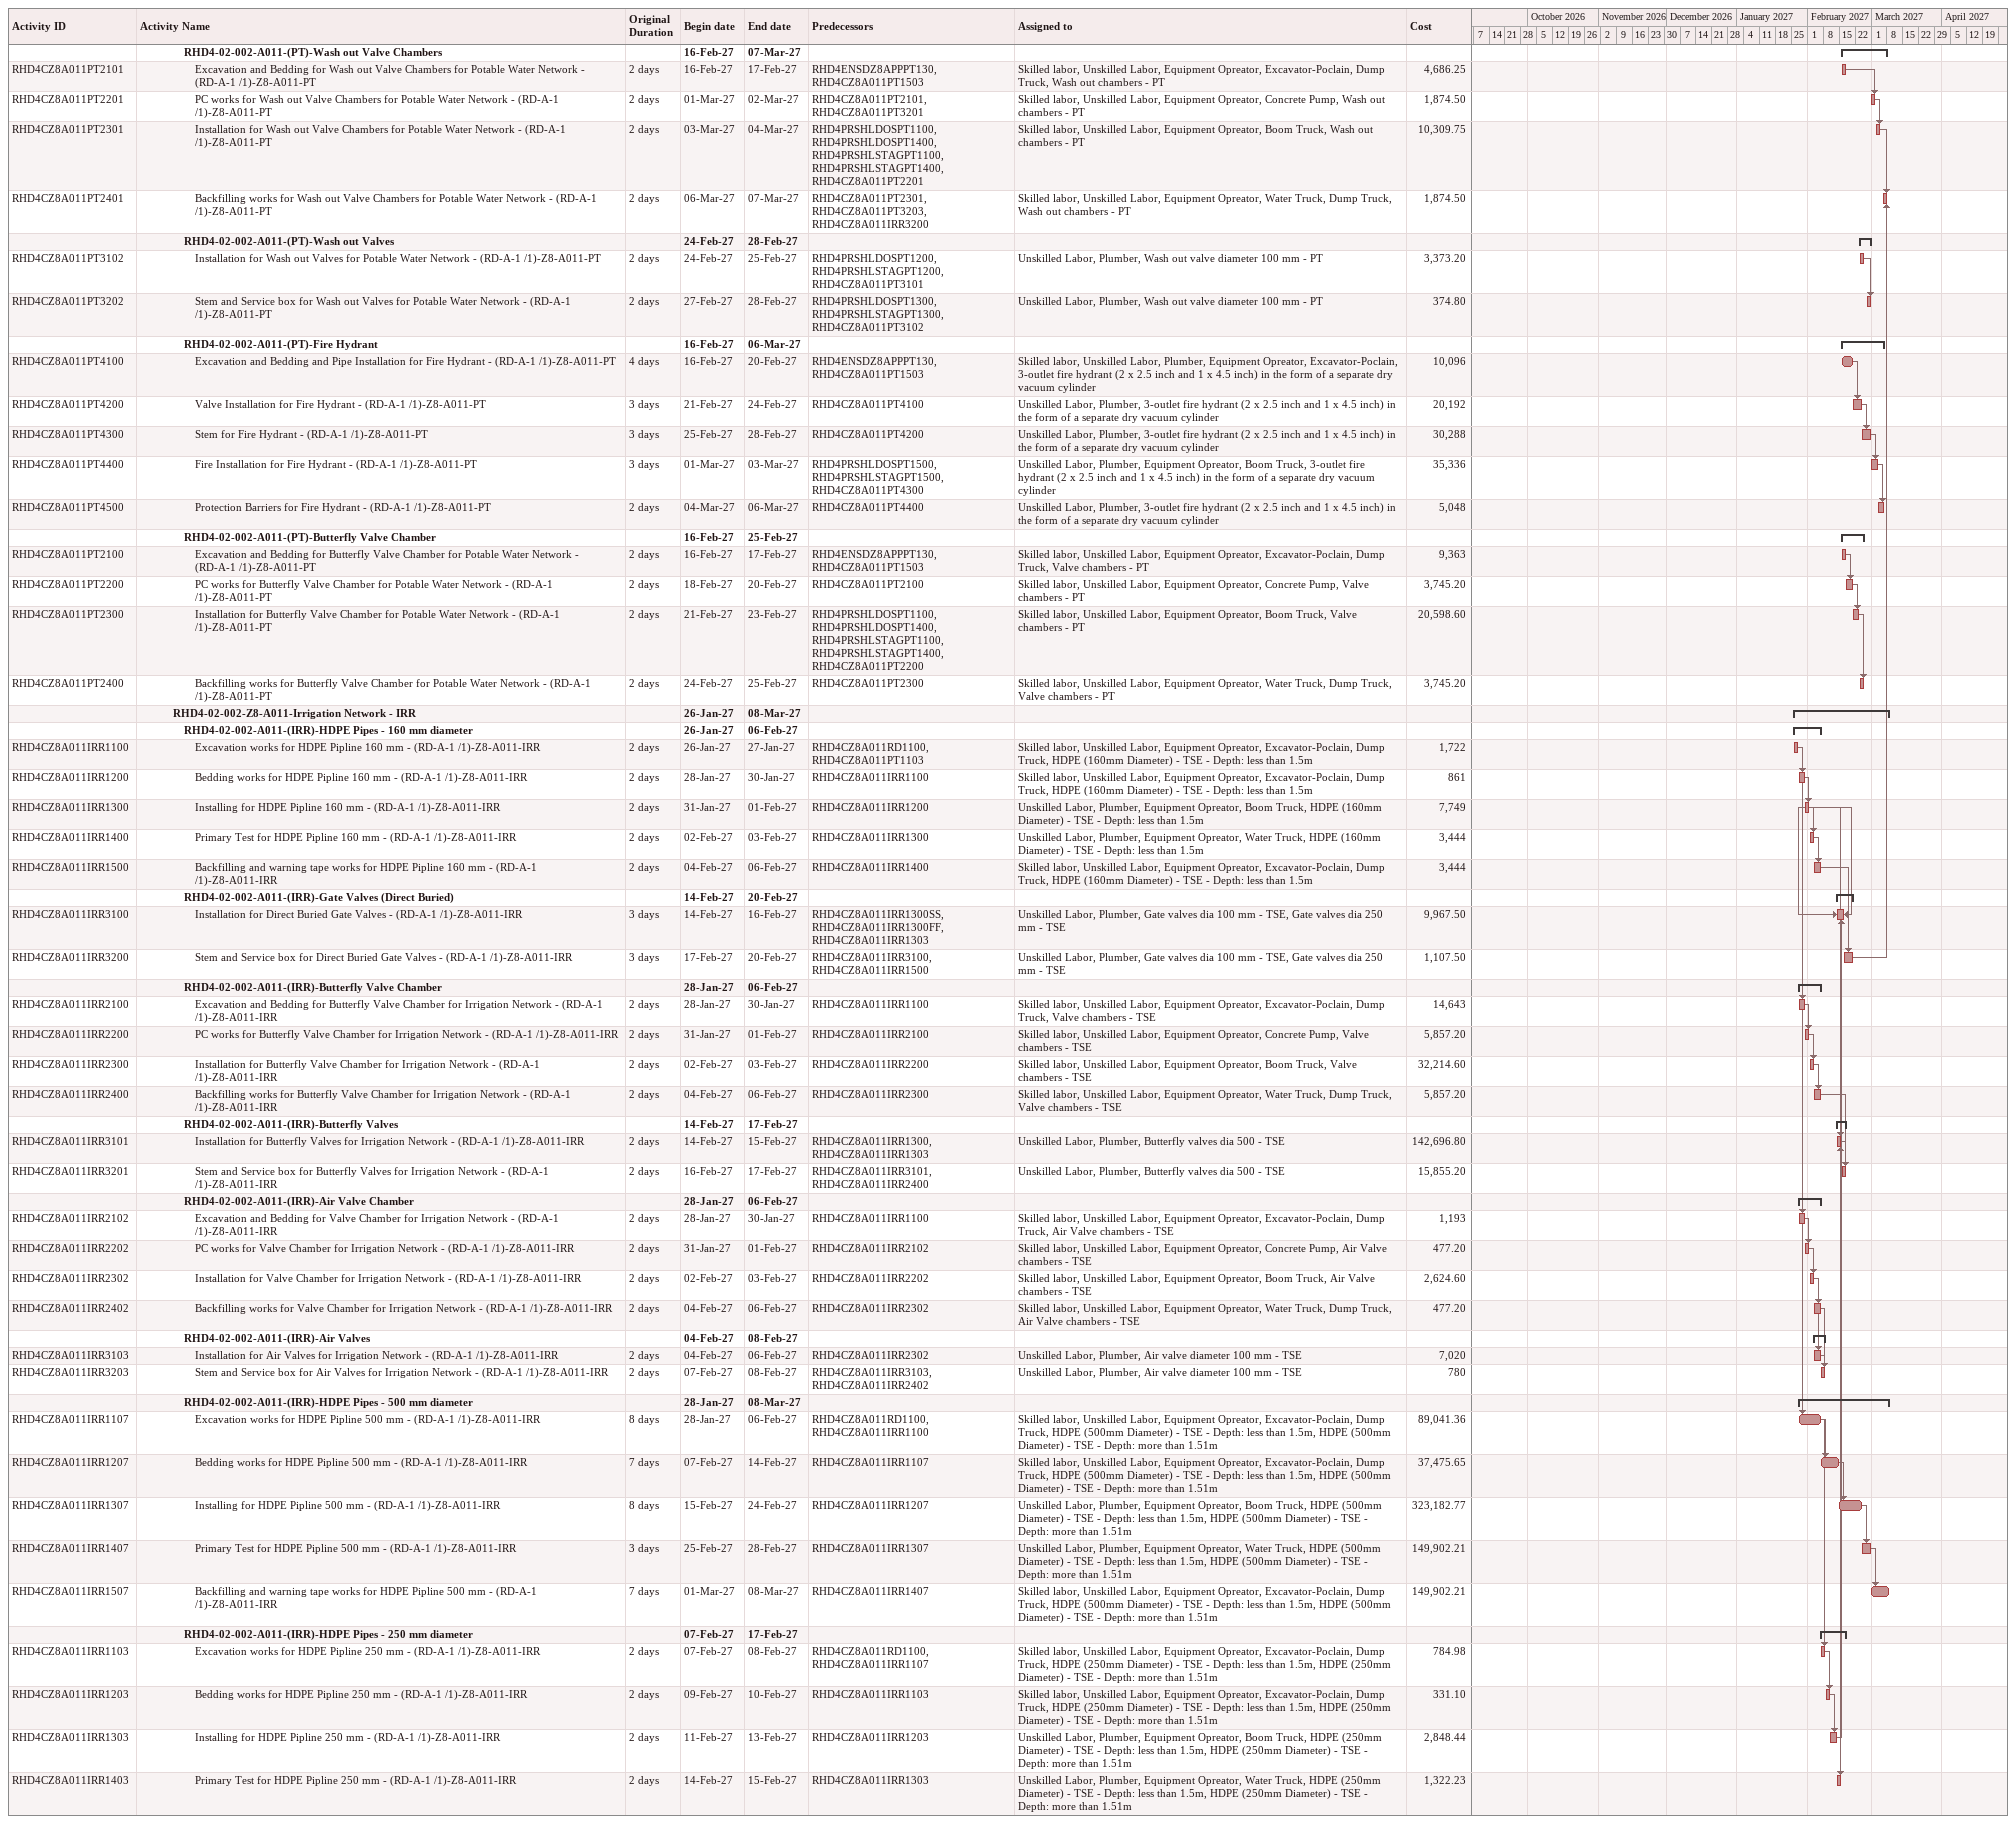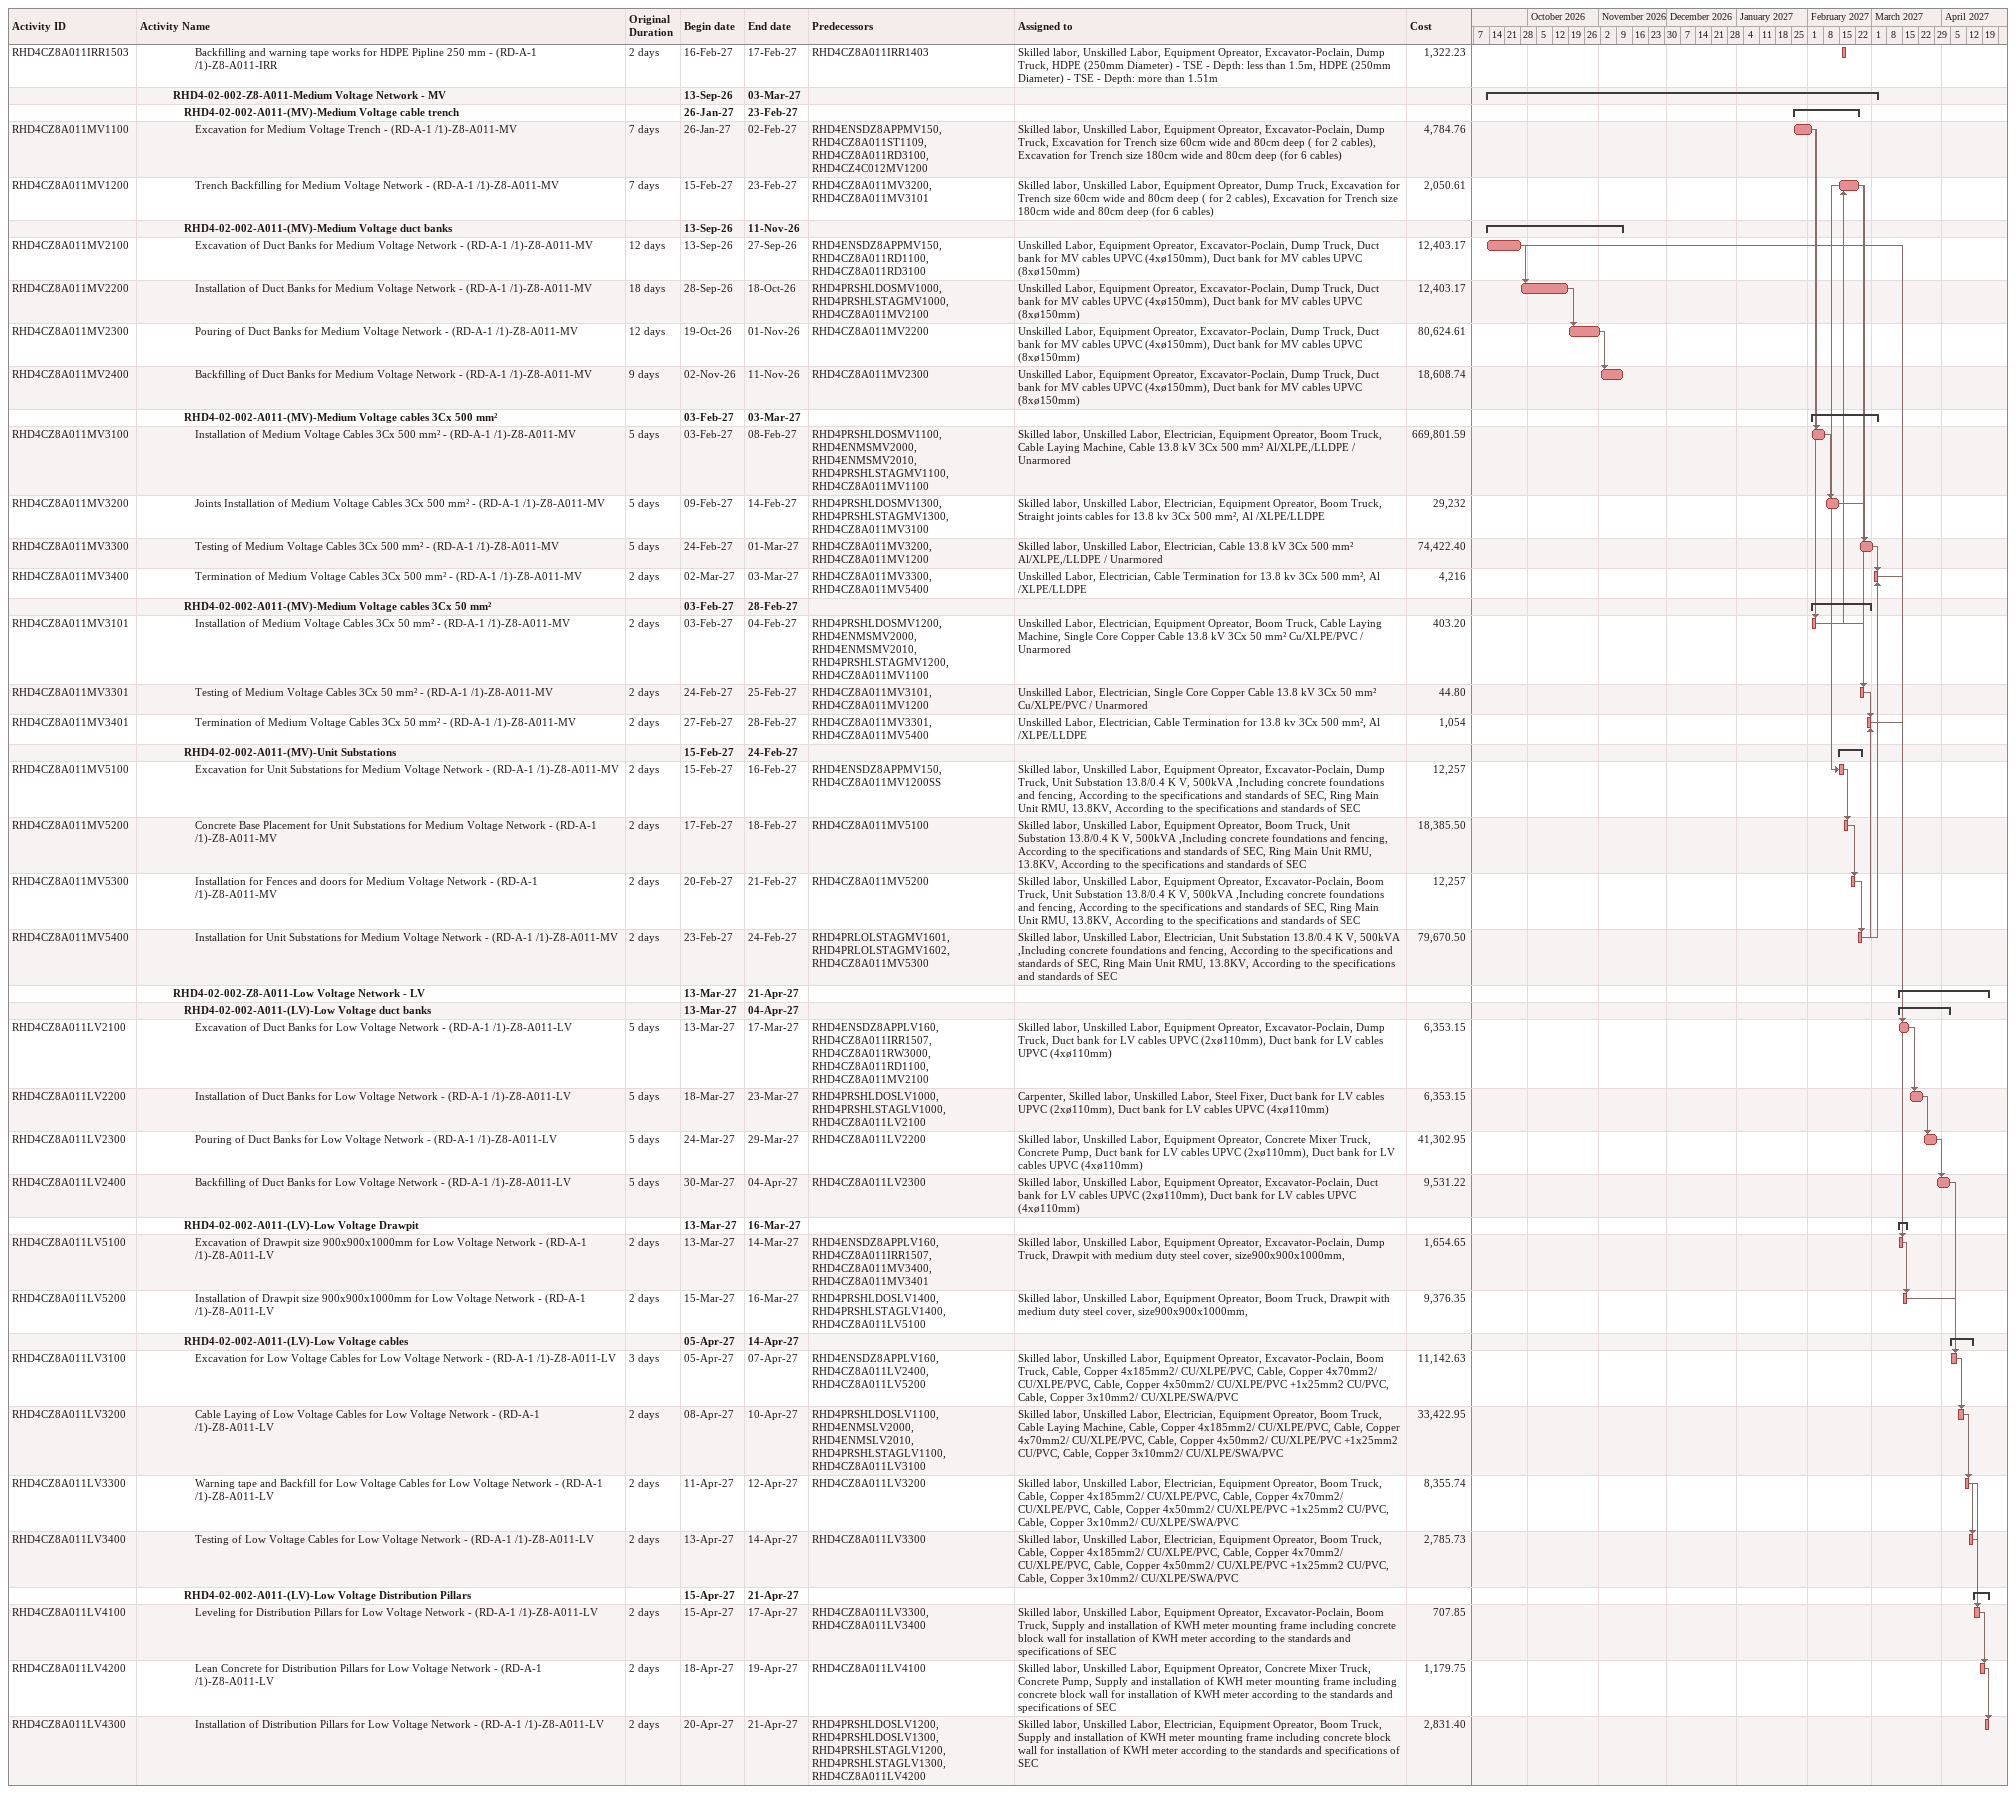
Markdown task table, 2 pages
| ID | Level | Task | Original duration | Start | Finish | Predecessors | Resources | Cost |
|---|---|---|---|---|---|---|---|---|
|  | 5 | **RHD4-02-002-A011-(PT)-Wash out Valve Chambers** |  | 2027-02-16 | 2027-03-07 |  |  |  |
| RHD4CZ8A011PT2101 | 6 | Excavation and Bedding for Wash out Valve Chambers for Potable Water Network - (RD-A-1 /1)-Z8-A011-PT | 2d | 2027-02-16 | 2027-02-17 | RHD4ENSDZ8APPPT130, RHD4CZ8A011PT1503 | Skilled labor, Unskilled Labor, Equipment Opreator, Excavator-Poclain, Dump Truck, Wash out chambers - PT | 4686.25 |
| RHD4CZ8A011PT2201 | 6 | PC works for Wash out Valve Chambers for Potable Water Network - (RD-A-1 /1)-Z8-A011-PT | 2d | 2027-03-01 | 2027-03-02 | RHD4CZ8A011PT2101, RHD4CZ8A011PT3201 | Skilled labor, Unskilled Labor, Equipment Opreator, Concrete Pump, Wash out chambers - PT | 1874.50 |
| RHD4CZ8A011PT2301 | 6 | Installation for Wash out Valve Chambers for Potable Water Network - (RD-A-1 /1)-Z8-A011-PT | 2d | 2027-03-03 | 2027-03-04 | RHD4PRSHLDOSPT1100, RHD4PRSHLDOSPT1400, RHD4PRSHLSTAGPT1100, RHD4PRSHLSTAGPT1400, RHD4CZ8A011PT2201 | Skilled labor, Unskilled Labor, Equipment Opreator, Boom Truck, Wash out chambers - PT | 10309.75 |
| RHD4CZ8A011PT2401 | 6 | Backfilling works for Wash out Valve Chambers for Potable Water Network - (RD-A-1 /1)-Z8-A011-PT | 2d | 2027-03-06 | 2027-03-07 | RHD4CZ8A011PT2301, RHD4CZ8A011PT3203, RHD4CZ8A011IRR3200 | Skilled labor, Unskilled Labor, Equipment Opreator, Water Truck, Dump Truck, Wash out chambers - PT | 1874.50 |
|  | 5 | **RHD4-02-002-A011-(PT)-Wash out Valves** |  | 2027-02-24 | 2027-02-28 |  |  |  |
| RHD4CZ8A011PT3102 | 6 | Installation for Wash out Valves for Potable Water Network - (RD-A-1 /1)-Z8-A011-PT | 2d | 2027-02-24 | 2027-02-25 | RHD4PRSHLDOSPT1200, RHD4PRSHLSTAGPT1200, RHD4CZ8A011PT3101 | Unskilled Labor, Plumber, Wash out valve diameter 100 mm - PT | 3373.20 |
| RHD4CZ8A011PT3202 | 6 | Stem and Service box for Wash out Valves for Potable Water Network - (RD-A-1 /1)-Z8-A011-PT | 2d | 2027-02-27 | 2027-02-28 | RHD4PRSHLDOSPT1300, RHD4PRSHLSTAGPT1300, RHD4CZ8A011PT3102 | Unskilled Labor, Plumber, Wash out valve diameter 100 mm - PT | 374.80 |
|  | 5 | **RHD4-02-002-A011-(PT)-Fire Hydrant** |  | 2027-02-16 | 2027-03-06 |  |  |  |
| RHD4CZ8A011PT4100 | 6 | Excavation and Bedding and Pipe Installation for Fire Hydrant - (RD-A-1 /1)-Z8-A011-PT | 4d | 2027-02-16 | 2027-02-20 | RHD4ENSDZ8APPPT130, RHD4CZ8A011PT1503 | Skilled labor, Unskilled Labor, Plumber, Equipment Opreator, Excavator-Poclain, 3-outlet fire hydrant (2 x 2.5 inch and 1 x 4.5 inch) in the form of a separate dry vacuum cylinder | 10096 |
| RHD4CZ8A011PT4200 | 6 | Valve Installation for Fire Hydrant - (RD-A-1 /1)-Z8-A011-PT | 3d | 2027-02-21 | 2027-02-24 | RHD4CZ8A011PT4100 | Unskilled Labor, Plumber, 3-outlet fire hydrant (2 x 2.5 inch and 1 x 4.5 inch) in the form of a separate dry vacuum cylinder | 20192 |
| RHD4CZ8A011PT4300 | 6 | Stem for Fire Hydrant - (RD-A-1 /1)-Z8-A011-PT | 3d | 2027-02-25 | 2027-02-28 | RHD4CZ8A011PT4200 | Unskilled Labor, Plumber, 3-outlet fire hydrant (2 x 2.5 inch and 1 x 4.5 inch) in the form of a separate dry vacuum cylinder | 30288 |
| RHD4CZ8A011PT4400 | 6 | Fire Installation for Fire Hydrant - (RD-A-1 /1)-Z8-A011-PT | 3d | 2027-03-01 | 2027-03-03 | RHD4PRSHLDOSPT1500, RHD4PRSHLSTAGPT1500, RHD4CZ8A011PT4300 | Unskilled Labor, Plumber, Equipment Opreator, Boom Truck, 3-outlet fire hydrant (2 x 2.5 inch and 1 x 4.5 inch) in the form of a separate dry vacuum cylinder | 35336 |
| RHD4CZ8A011PT4500 | 6 | Protection Barriers for Fire Hydrant - (RD-A-1 /1)-Z8-A011-PT | 2d | 2027-03-04 | 2027-03-06 | RHD4CZ8A011PT4400 | Unskilled Labor, Plumber, 3-outlet fire hydrant (2 x 2.5 inch and 1 x 4.5 inch) in the form of a separate dry vacuum cylinder | 5048 |
|  | 5 | **RHD4-02-002-A011-(PT)-Butterfly Valve Chamber** |  | 2027-02-16 | 2027-02-25 |  |  |  |
| RHD4CZ8A011PT2100 | 6 | Excavation and Bedding for Butterfly Valve Chamber for Potable Water Network - (RD-A-1 /1)-Z8-A011-PT | 2d | 2027-02-16 | 2027-02-17 | RHD4ENSDZ8APPPT130, RHD4CZ8A011PT1503 | Skilled labor, Unskilled Labor, Equipment Opreator, Excavator-Poclain, Dump Truck, Valve chambers - PT | 9363 |
| RHD4CZ8A011PT2200 | 6 | PC works for Butterfly Valve Chamber for Potable Water Network - (RD-A-1 /1)-Z8-A011-PT | 2d | 2027-02-18 | 2027-02-20 | RHD4CZ8A011PT2100 | Skilled labor, Unskilled Labor, Equipment Opreator, Concrete Pump, Valve chambers - PT | 3745.20 |
| RHD4CZ8A011PT2300 | 6 | Installation for Butterfly Valve Chamber for Potable Water Network - (RD-A-1 /1)-Z8-A011-PT | 2d | 2027-02-21 | 2027-02-23 | RHD4PRSHLDOSPT1100, RHD4PRSHLDOSPT1400, RHD4PRSHLSTAGPT1100, RHD4PRSHLSTAGPT1400, RHD4CZ8A011PT2200 | Skilled labor, Unskilled Labor, Equipment Opreator, Boom Truck, Valve chambers - PT | 20598.60 |
| RHD4CZ8A011PT2400 | 6 | Backfilling works for Butterfly Valve Chamber for Potable Water Network - (RD-A-1 /1)-Z8-A011-PT | 2d | 2027-02-24 | 2027-02-25 | RHD4CZ8A011PT2300 | Skilled labor, Unskilled Labor, Equipment Opreator, Water Truck, Dump Truck, Valve chambers - PT | 3745.20 |
|  | 4 | **RHD4-02-002-Z8-A011-Irrigation Network - IRR** |  | 2027-01-26 | 2027-03-08 |  |  |  |
|  | 5 | **RHD4-02-002-A011-(IRR)-HDPE Pipes - 160 mm diameter** |  | 2027-01-26 | 2027-02-06 |  |  |  |
| RHD4CZ8A011IRR1100 | 6 | Excavation works for HDPE Pipline 160 mm - (RD-A-1 /1)-Z8-A011-IRR | 2d | 2027-01-26 | 2027-01-27 | RHD4CZ8A011RD1100, RHD4CZ8A011PT1103 | Skilled labor, Unskilled Labor, Equipment Opreator, Excavator-Poclain, Dump Truck, HDPE (160mm Diameter) - TSE - Depth: less than 1.5m | 1722 |
| RHD4CZ8A011IRR1200 | 6 | Bedding works for HDPE Pipline 160 mm - (RD-A-1 /1)-Z8-A011-IRR | 2d | 2027-01-28 | 2027-01-30 | RHD4CZ8A011IRR1100 | Skilled labor, Unskilled Labor, Equipment Opreator, Excavator-Poclain, Dump Truck, HDPE (160mm Diameter) - TSE - Depth: less than 1.5m | 861 |
| RHD4CZ8A011IRR1300 | 6 | Installing for HDPE Pipline 160 mm - (RD-A-1 /1)-Z8-A011-IRR | 2d | 2027-01-31 | 2027-02-01 | RHD4CZ8A011IRR1200 | Unskilled Labor, Plumber, Equipment Opreator, Boom Truck, HDPE (160mm Diameter) - TSE - Depth: less than 1.5m | 7749 |
| RHD4CZ8A011IRR1400 | 6 | Primary Test for HDPE Pipline 160 mm - (RD-A-1 /1)-Z8-A011-IRR | 2d | 2027-02-02 | 2027-02-03 | RHD4CZ8A011IRR1300 | Unskilled Labor, Plumber, Equipment Opreator, Water Truck, HDPE (160mm Diameter) - TSE - Depth: less than 1.5m | 3444 |
| RHD4CZ8A011IRR1500 | 6 | Backfilling and warning tape works for HDPE Pipline 160 mm - (RD-A-1 /1)-Z8-A011-IRR | 2d | 2027-02-04 | 2027-02-06 | RHD4CZ8A011IRR1400 | Skilled labor, Unskilled Labor, Equipment Opreator, Excavator-Poclain, Dump Truck, HDPE (160mm Diameter) - TSE - Depth: less than 1.5m | 3444 |
|  | 5 | **RHD4-02-002-A011-(IRR)-Gate Valves (Direct Buried)** |  | 2027-02-14 | 2027-02-20 |  |  |  |
| RHD4CZ8A011IRR3100 | 6 | Installation for Direct Buried Gate Valves - (RD-A-1 /1)-Z8-A011-IRR | 3d | 2027-02-14 | 2027-02-16 | RHD4CZ8A011IRR1300SS, RHD4CZ8A011IRR1300FF, RHD4CZ8A011IRR1303 | Unskilled Labor, Plumber, Gate valves dia 100 mm - TSE, Gate valves dia 250 mm - TSE | 9967.50 |
| RHD4CZ8A011IRR3200 | 6 | Stem and Service box for Direct Buried Gate Valves - (RD-A-1 /1)-Z8-A011-IRR | 3d | 2027-02-17 | 2027-02-20 | RHD4CZ8A011IRR3100, RHD4CZ8A011IRR1500 | Unskilled Labor, Plumber, Gate valves dia 100 mm - TSE, Gate valves dia 250 mm - TSE | 1107.50 |
|  | 5 | **RHD4-02-002-A011-(IRR)-Butterfly Valve Chamber** |  | 2027-01-28 | 2027-02-06 |  |  |  |
| RHD4CZ8A011IRR2100 | 6 | Excavation and Bedding for Butterfly Valve Chamber for Irrigation Network - (RD-A-1 /1)-Z8-A011-IRR | 2d | 2027-01-28 | 2027-01-30 | RHD4CZ8A011IRR1100 | Skilled labor, Unskilled Labor, Equipment Opreator, Excavator-Poclain, Dump Truck, Valve chambers - TSE | 14643 |
| RHD4CZ8A011IRR2200 | 6 | PC works for Butterfly Valve Chamber for Irrigation Network - (RD-A-1 /1)-Z8-A011-IRR | 2d | 2027-01-31 | 2027-02-01 | RHD4CZ8A011IRR2100 | Skilled labor, Unskilled Labor, Equipment Opreator, Concrete Pump, Valve chambers - TSE | 5857.20 |
| RHD4CZ8A011IRR2300 | 6 | Installation for Butterfly Valve Chamber for Irrigation Network - (RD-A-1 /1)-Z8-A011-IRR | 2d | 2027-02-02 | 2027-02-03 | RHD4CZ8A011IRR2200 | Skilled labor, Unskilled Labor, Equipment Opreator, Boom Truck, Valve chambers - TSE | 32214.60 |
| RHD4CZ8A011IRR2400 | 6 | Backfilling works for Butterfly Valve Chamber for Irrigation Network - (RD-A-1 /1)-Z8-A011-IRR | 2d | 2027-02-04 | 2027-02-06 | RHD4CZ8A011IRR2300 | Skilled labor, Unskilled Labor, Equipment Opreator, Water Truck, Dump Truck, Valve chambers - TSE | 5857.20 |
|  | 5 | **RHD4-02-002-A011-(IRR)-Butterfly Valves** |  | 2027-02-14 | 2027-02-17 |  |  |  |
| RHD4CZ8A011IRR3101 | 6 | Installation for Butterfly Valves for Irrigation Network - (RD-A-1 /1)-Z8-A011-IRR | 2d | 2027-02-14 | 2027-02-15 | RHD4CZ8A011IRR1300, RHD4CZ8A011IRR1303 | Unskilled Labor, Plumber, Butterfly valves dia 500 - TSE | 142696.80 |
| RHD4CZ8A011IRR3201 | 6 | Stem and Service box for Butterfly Valves for Irrigation Network - (RD-A-1 /1)-Z8-A011-IRR | 2d | 2027-02-16 | 2027-02-17 | RHD4CZ8A011IRR3101, RHD4CZ8A011IRR2400 | Unskilled Labor, Plumber, Butterfly valves dia 500 - TSE | 15855.20 |
|  | 5 | **RHD4-02-002-A011-(IRR)-Air Valve Chamber** |  | 2027-01-28 | 2027-02-06 |  |  |  |
| RHD4CZ8A011IRR2102 | 6 | Excavation and Bedding for Valve Chamber for Irrigation Network - (RD-A-1 /1)-Z8-A011-IRR | 2d | 2027-01-28 | 2027-01-30 | RHD4CZ8A011IRR1100 | Skilled labor, Unskilled Labor, Equipment Opreator, Excavator-Poclain, Dump Truck, Air Valve chambers - TSE | 1193 |
| RHD4CZ8A011IRR2202 | 6 | PC works for Valve Chamber for Irrigation Network - (RD-A-1 /1)-Z8-A011-IRR | 2d | 2027-01-31 | 2027-02-01 | RHD4CZ8A011IRR2102 | Skilled labor, Unskilled Labor, Equipment Opreator, Concrete Pump, Air Valve chambers - TSE | 477.20 |
| RHD4CZ8A011IRR2302 | 6 | Installation for Valve Chamber for Irrigation Network - (RD-A-1 /1)-Z8-A011-IRR | 2d | 2027-02-02 | 2027-02-03 | RHD4CZ8A011IRR2202 | Skilled labor, Unskilled Labor, Equipment Opreator, Boom Truck, Air Valve chambers - TSE | 2624.60 |
| RHD4CZ8A011IRR2402 | 6 | Backfilling works for Valve Chamber for Irrigation Network - (RD-A-1 /1)-Z8-A011-IRR | 2d | 2027-02-04 | 2027-02-06 | RHD4CZ8A011IRR2302 | Skilled labor, Unskilled Labor, Equipment Opreator, Water Truck, Dump Truck, Air Valve chambers - TSE | 477.20 |
|  | 5 | **RHD4-02-002-A011-(IRR)-Air Valves** |  | 2027-02-04 | 2027-02-08 |  |  |  |
| RHD4CZ8A011IRR3103 | 6 | Installation for Air Valves for Irrigation Network - (RD-A-1 /1)-Z8-A011-IRR | 2d | 2027-02-04 | 2027-02-06 | RHD4CZ8A011IRR2302 | Unskilled Labor, Plumber, Air valve diameter 100 mm - TSE | 7020 |
| RHD4CZ8A011IRR3203 | 6 | Stem and Service box for Air Valves for Irrigation Network - (RD-A-1 /1)-Z8-A011-IRR | 2d | 2027-02-07 | 2027-02-08 | RHD4CZ8A011IRR3103, RHD4CZ8A011IRR2402 | Unskilled Labor, Plumber, Air valve diameter 100 mm - TSE | 780 |
|  | 5 | **RHD4-02-002-A011-(IRR)-HDPE Pipes - 500 mm diameter** |  | 2027-01-28 | 2027-03-08 |  |  |  |
| RHD4CZ8A011IRR1107 | 6 | Excavation works for HDPE Pipline 500 mm - (RD-A-1 /1)-Z8-A011-IRR | 8d | 2027-01-28 | 2027-02-06 | RHD4CZ8A011RD1100, RHD4CZ8A011IRR1100 | Skilled labor, Unskilled Labor, Equipment Opreator, Excavator-Poclain, Dump Truck, HDPE (500mm Diameter) - TSE - Depth: less than 1.5m, HDPE (500mm Diameter) - TSE - Depth: more than 1.51m | 89041.36 |
| RHD4CZ8A011IRR1207 | 6 | Bedding works for HDPE Pipline 500 mm - (RD-A-1 /1)-Z8-A011-IRR | 7d | 2027-02-07 | 2027-02-14 | RHD4CZ8A011IRR1107 | Skilled labor, Unskilled Labor, Equipment Opreator, Excavator-Poclain, Dump Truck, HDPE (500mm Diameter) - TSE - Depth: less than 1.5m, HDPE (500mm Diameter) - TSE - Depth: more than 1.51m | 37475.65 |
| RHD4CZ8A011IRR1307 | 6 | Installing for HDPE Pipline 500 mm - (RD-A-1 /1)-Z8-A011-IRR | 8d | 2027-02-15 | 2027-02-24 | RHD4CZ8A011IRR1207 | Unskilled Labor, Plumber, Equipment Opreator, Boom Truck, HDPE (500mm Diameter) - TSE - Depth: less than 1.5m, HDPE (500mm Diameter) - TSE - Depth: more than 1.51m | 323182.77 |
| RHD4CZ8A011IRR1407 | 6 | Primary Test for HDPE Pipline 500 mm - (RD-A-1 /1)-Z8-A011-IRR | 3d | 2027-02-25 | 2027-02-28 | RHD4CZ8A011IRR1307 | Unskilled Labor, Plumber, Equipment Opreator, Water Truck, HDPE (500mm Diameter) - TSE - Depth: less than 1.5m, HDPE (500mm Diameter) - TSE - Depth: more than 1.51m | 149902.21 |
| RHD4CZ8A011IRR1507 | 6 | Backfilling and warning tape works for HDPE Pipline 500 mm - (RD-A-1 /1)-Z8-A011-IRR | 7d | 2027-03-01 | 2027-03-08 | RHD4CZ8A011IRR1407 | Skilled labor, Unskilled Labor, Equipment Opreator, Excavator-Poclain, Dump Truck, HDPE (500mm Diameter) - TSE - Depth: less than 1.5m, HDPE (500mm Diameter) - TSE - Depth: more than 1.51m | 149902.21 |
|  | 5 | **RHD4-02-002-A011-(IRR)-HDPE Pipes - 250 mm diameter** |  | 2027-02-07 | 2027-02-17 |  |  |  |
| RHD4CZ8A011IRR1103 | 6 | Excavation works for HDPE Pipline 250 mm - (RD-A-1 /1)-Z8-A011-IRR | 2d | 2027-02-07 | 2027-02-08 | RHD4CZ8A011RD1100, RHD4CZ8A011IRR1107 | Skilled labor, Unskilled Labor, Equipment Opreator, Excavator-Poclain, Dump Truck, HDPE (250mm Diameter) - TSE - Depth: less than 1.5m, HDPE (250mm Diameter) - TSE - Depth: more than 1.51m | 784.98 |
| RHD4CZ8A011IRR1203 | 6 | Bedding works for HDPE Pipline 250 mm - (RD-A-1 /1)-Z8-A011-IRR | 2d | 2027-02-09 | 2027-02-10 | RHD4CZ8A011IRR1103 | Skilled labor, Unskilled Labor, Equipment Opreator, Excavator-Poclain, Dump Truck, HDPE (250mm Diameter) - TSE - Depth: less than 1.5m, HDPE (250mm Diameter) - TSE - Depth: more than 1.51m | 331.10 |
| RHD4CZ8A011IRR1303 | 6 | Installing for HDPE Pipline 250 mm - (RD-A-1 /1)-Z8-A011-IRR | 2d | 2027-02-11 | 2027-02-13 | RHD4CZ8A011IRR1203 | Unskilled Labor, Plumber, Equipment Opreator, Boom Truck, HDPE (250mm Diameter) - TSE - Depth: less than 1.5m, HDPE (250mm Diameter) - TSE - Depth: more than 1.51m | 2848.44 |
| RHD4CZ8A011IRR1403 | 6 | Primary Test for HDPE Pipline 250 mm - (RD-A-1 /1)-Z8-A011-IRR | 2d | 2027-02-14 | 2027-02-15 | RHD4CZ8A011IRR1303 | Unskilled Labor, Plumber, Equipment Opreator, Water Truck, HDPE (250mm Diameter) - TSE - Depth: less than 1.5m, HDPE (250mm Diameter) - TSE - Depth: more than 1.51m | 1322.23 |
| RHD4CZ8A011IRR1503 | 6 | Backfilling and warning tape works for HDPE Pipline 250 mm - (RD-A-1 /1)-Z8-A011-IRR | 2d | 2027-02-16 | 2027-02-17 | RHD4CZ8A011IRR1403 | Skilled labor, Unskilled Labor, Equipment Opreator, Excavator-Poclain, Dump Truck, HDPE (250mm Diameter) - TSE - Depth: less than 1.5m, HDPE (250mm Diameter) - TSE - Depth: more than 1.51m | 1322.23 |
|  | 4 | **RHD4-02-002-Z8-A011-Medium Voltage Network - MV** |  | 2026-09-13 | 2027-03-03 |  |  |  |
|  | 5 | **RHD4-02-002-A011-(MV)-Medium Voltage cable trench** |  | 2027-01-26 | 2027-02-23 |  |  |  |
| RHD4CZ8A011MV1100 | 6 | Excavation for Medium Voltage Trench - (RD-A-1 /1)-Z8-A011-MV | 7d | 2027-01-26 | 2027-02-02 | RHD4ENSDZ8APPMV150, RHD4CZ8A011ST1109, RHD4CZ8A011RD3100, RHD4CZ4C012MV1200 | Skilled labor, Unskilled Labor, Equipment Opreator, Excavator-Poclain, Dump Truck, Excavation for Trench size 60cm wide and 80cm deep ( for 2 cables), Excavation for Trench size 180cm wide and 80cm deep (for 6 cables) | 4784.76 |
| RHD4CZ8A011MV1200 | 6 | Trench Backfilling for Medium Voltage Network - (RD-A-1 /1)-Z8-A011-MV | 7d | 2027-02-15 | 2027-02-23 | RHD4CZ8A011MV3200, RHD4CZ8A011MV3101 | Skilled labor, Unskilled Labor, Equipment Opreator, Dump Truck, Excavation for Trench size 60cm wide and 80cm deep ( for 2 cables), Excavation for Trench size 180cm wide and 80cm deep (for 6 cables) | 2050.61 |
|  | 5 | **RHD4-02-002-A011-(MV)-Medium Voltage duct banks** |  | 2026-09-13 | 2026-11-11 |  |  |  |
| RHD4CZ8A011MV2100 | 6 | Excavation of Duct Banks for Medium Voltage Network - (RD-A-1 /1)-Z8-A011-MV | 12d | 2026-09-13 | 2026-09-27 | RHD4ENSDZ8APPMV150, RHD4CZ8A011RD1100, RHD4CZ8A011RD3100 | Unskilled Labor, Equipment Opreator, Excavator-Poclain, Dump Truck, Duct bank for MV cables UPVC (4xø150mm), Duct bank for MV cables UPVC (8xø150mm) | 12403.17 |
| RHD4CZ8A011MV2200 | 6 | Installation of Duct Banks for Medium Voltage Network - (RD-A-1 /1)-Z8-A011-MV | 18d | 2026-09-28 | 2026-10-18 | RHD4PRSHLDOSMV1000, RHD4PRSHLSTAGMV1000, RHD4CZ8A011MV2100 | Unskilled Labor, Equipment Opreator, Excavator-Poclain, Dump Truck, Duct bank for MV cables UPVC (4xø150mm), Duct bank for MV cables UPVC (8xø150mm) | 12403.17 |
| RHD4CZ8A011MV2300 | 6 | Pouring of Duct Banks for Medium Voltage Network - (RD-A-1 /1)-Z8-A011-MV | 12d | 2026-10-19 | 2026-11-01 | RHD4CZ8A011MV2200 | Unskilled Labor, Equipment Opreator, Excavator-Poclain, Dump Truck, Duct bank for MV cables UPVC (4xø150mm), Duct bank for MV cables UPVC (8xø150mm) | 80624.61 |
| RHD4CZ8A011MV2400 | 6 | Backfilling of Duct Banks for Medium Voltage Network - (RD-A-1 /1)-Z8-A011-MV | 9d | 2026-11-02 | 2026-11-11 | RHD4CZ8A011MV2300 | Unskilled Labor, Equipment Opreator, Excavator-Poclain, Dump Truck, Duct bank for MV cables UPVC (4xø150mm), Duct bank for MV cables UPVC (8xø150mm) | 18608.74 |
|  | 5 | **RHD4-02-002-A011-(MV)-Medium Voltage cables 3Cx 500 mm²** |  | 2027-02-03 | 2027-03-03 |  |  |  |
| RHD4CZ8A011MV3100 | 6 | Installation of Medium Voltage Cables 3Cx 500 mm² - (RD-A-1 /1)-Z8-A011-MV | 5d | 2027-02-03 | 2027-02-08 | RHD4PRSHLDOSMV1100, RHD4ENMSMV2000, RHD4ENMSMV2010, RHD4PRSHLSTAGMV1100, RHD4CZ8A011MV1100 | Skilled labor, Unskilled Labor, Electrician, Equipment Opreator, Boom Truck, Cable Laying Machine, Cable 13.8 kV 3Cx 500 mm² Al/XLPE,/LLDPE / Unarmored | 669801.59 |
| RHD4CZ8A011MV3200 | 6 | Joints Installation of Medium Voltage Cables 3Cx 500 mm² - (RD-A-1 /1)-Z8-A011-MV | 5d | 2027-02-09 | 2027-02-14 | RHD4PRSHLDOSMV1300, RHD4PRSHLSTAGMV1300, RHD4CZ8A011MV3100 | Skilled labor, Unskilled Labor, Electrician, Equipment Opreator, Boom Truck, Straight joints cables for 13.8 kv 3Cx 500 mm², Al /XLPE/LLDPE | 29232 |
| RHD4CZ8A011MV3300 | 6 | Testing of Medium Voltage Cables 3Cx 500 mm² - (RD-A-1 /1)-Z8-A011-MV | 5d | 2027-02-24 | 2027-03-01 | RHD4CZ8A011MV3200, RHD4CZ8A011MV1200 | Skilled labor, Unskilled Labor, Electrician, Cable 13.8 kV 3Cx 500 mm² Al/XLPE,/LLDPE / Unarmored | 74422.40 |
| RHD4CZ8A011MV3400 | 6 | Termination of Medium Voltage Cables 3Cx 500 mm² - (RD-A-1 /1)-Z8-A011-MV | 2d | 2027-03-02 | 2027-03-03 | RHD4CZ8A011MV3300, RHD4CZ8A011MV5400 | Unskilled Labor, Electrician, Cable Termination for 13.8 kv 3Cx 500 mm², Al /XLPE/LLDPE | 4216 |
|  | 5 | **RHD4-02-002-A011-(MV)-Medium Voltage cables 3Cx 50 mm²** |  | 2027-02-03 | 2027-02-28 |  |  |  |
| RHD4CZ8A011MV3101 | 6 | Installation of Medium Voltage Cables 3Cx 50 mm² - (RD-A-1 /1)-Z8-A011-MV | 2d | 2027-02-03 | 2027-02-04 | RHD4PRSHLDOSMV1200, RHD4ENMSMV2000, RHD4ENMSMV2010, RHD4PRSHLSTAGMV1200, RHD4CZ8A011MV1100 | Unskilled Labor, Electrician, Equipment Opreator, Boom Truck, Cable Laying Machine, Single Core Copper Cable 13.8 kV 3Cx 50 mm² Cu/XLPE/PVC / Unarmored | 403.20 |
| RHD4CZ8A011MV3301 | 6 | Testing of Medium Voltage Cables 3Cx 50 mm² - (RD-A-1 /1)-Z8-A011-MV | 2d | 2027-02-24 | 2027-02-25 | RHD4CZ8A011MV3101, RHD4CZ8A011MV1200 | Unskilled Labor, Electrician, Single Core Copper Cable 13.8 kV 3Cx 50 mm² Cu/XLPE/PVC / Unarmored | 44.80 |
| RHD4CZ8A011MV3401 | 6 | Termination of Medium Voltage Cables 3Cx 50 mm² - (RD-A-1 /1)-Z8-A011-MV | 2d | 2027-02-27 | 2027-02-28 | RHD4CZ8A011MV3301, RHD4CZ8A011MV5400 | Unskilled Labor, Electrician, Cable Termination for 13.8 kv 3Cx 500 mm², Al /XLPE/LLDPE | 1054 |
|  | 5 | **RHD4-02-002-A011-(MV)-Unit Substations** |  | 2027-02-15 | 2027-02-24 |  |  |  |
| RHD4CZ8A011MV5100 | 6 | Excavation for Unit Substations for Medium Voltage Network - (RD-A-1 /1)-Z8-A011-MV | 2d | 2027-02-15 | 2027-02-16 | RHD4ENSDZ8APPMV150, RHD4CZ8A011MV1200SS | Skilled labor, Unskilled Labor, Equipment Opreator, Excavator-Poclain, Dump Truck, Unit Substation 13.8/0.4 K V, 500kVA ,Including concrete foundations and fencing, According to the specifications and standards of SEC, Ring Main Unit RMU, 13.8KV, According to the specifications and standards of SEC | 12257 |
| RHD4CZ8A011MV5200 | 6 | Concrete Base Placement for Unit Substations for Medium Voltage Network - (RD-A-1 /1)-Z8-A011-MV | 2d | 2027-02-17 | 2027-02-18 | RHD4CZ8A011MV5100 | Skilled labor, Unskilled Labor, Equipment Opreator, Boom Truck, Unit Substation 13.8/0.4 K V, 500kVA ,Including concrete foundations and fencing, According to the specifications and standards of SEC, Ring Main Unit RMU, 13.8KV, According to the specifications and standards of SEC | 18385.50 |
| RHD4CZ8A011MV5300 | 6 | Installation for Fences and doors for Medium Voltage Network - (RD-A-1 /1)-Z8-A011-MV | 2d | 2027-02-20 | 2027-02-21 | RHD4CZ8A011MV5200 | Skilled labor, Unskilled Labor, Equipment Opreator, Excavator-Poclain, Boom Truck, Unit Substation 13.8/0.4 K V, 500kVA ,Including concrete foundations and fencing, According to the specifications and standards of SEC, Ring Main Unit RMU, 13.8KV, According to the specifications and standards of SEC | 12257 |
| RHD4CZ8A011MV5400 | 6 | Installation for Unit Substations for Medium Voltage Network - (RD-A-1 /1)-Z8-A011-MV | 2d | 2027-02-23 | 2027-02-24 | RHD4PRLOLSTAGMV1601, RHD4PRLOLSTAGMV1602, RHD4CZ8A011MV5300 | Skilled labor, Unskilled Labor, Electrician, Unit Substation 13.8/0.4 K V, 500kVA ,Including concrete foundations and fencing, According to the specifications and standards of SEC, Ring Main Unit RMU, 13.8KV, According to the specifications and standards of SEC | 79670.50 |
|  | 4 | **RHD4-02-002-Z8-A011-Low Voltage Network - LV** |  | 2027-03-13 | 2027-04-21 |  |  |  |
|  | 5 | **RHD4-02-002-A011-(LV)-Low Voltage duct banks** |  | 2027-03-13 | 2027-04-04 |  |  |  |
| RHD4CZ8A011LV2100 | 6 | Excavation of Duct Banks for Low Voltage Network - (RD-A-1 /1)-Z8-A011-LV | 5d | 2027-03-13 | 2027-03-17 | RHD4ENSDZ8APPLV160, RHD4CZ8A011IRR1507, RHD4CZ8A011RW3000, RHD4CZ8A011RD1100, RHD4CZ8A011MV2100 | Skilled labor, Unskilled Labor, Equipment Opreator, Excavator-Poclain, Dump Truck, Duct bank for LV cables UPVC (2xø110mm), Duct bank for LV cables UPVC (4xø110mm) | 6353.15 |
| RHD4CZ8A011LV2200 | 6 | Installation of Duct Banks for Low Voltage Network - (RD-A-1 /1)-Z8-A011-LV | 5d | 2027-03-18 | 2027-03-23 | RHD4PRSHLDOSLV1000, RHD4PRSHLSTAGLV1000, RHD4CZ8A011LV2100 | Carpenter, Skilled labor, Unskilled Labor, Steel Fixer, Duct bank for LV cables UPVC (2xø110mm), Duct bank for LV cables UPVC (4xø110mm) | 6353.15 |
| RHD4CZ8A011LV2300 | 6 | Pouring of Duct Banks for Low Voltage Network - (RD-A-1 /1)-Z8-A011-LV | 5d | 2027-03-24 | 2027-03-29 | RHD4CZ8A011LV2200 | Skilled labor, Unskilled Labor, Equipment Opreator, Concrete Mixer Truck, Concrete Pump, Duct bank for LV cables UPVC (2xø110mm), Duct bank for LV cables UPVC (4xø110mm) | 41302.95 |
| RHD4CZ8A011LV2400 | 6 | Backfilling of Duct Banks for Low Voltage Network - (RD-A-1 /1)-Z8-A011-LV | 5d | 2027-03-30 | 2027-04-04 | RHD4CZ8A011LV2300 | Skilled labor, Unskilled Labor, Equipment Opreator, Excavator-Poclain, Duct bank for LV cables UPVC (2xø110mm), Duct bank for LV cables UPVC (4xø110mm) | 9531.22 |
|  | 5 | **RHD4-02-002-A011-(LV)-Low Voltage Drawpit** |  | 2027-03-13 | 2027-03-16 |  |  |  |
| RHD4CZ8A011LV5100 | 6 | Excavation of Drawpit size 900x900x1000mm for Low Voltage Network - (RD-A-1 /1)-Z8-A011-LV | 2d | 2027-03-13 | 2027-03-14 | RHD4ENSDZ8APPLV160, RHD4CZ8A011IRR1507, RHD4CZ8A011MV3400, RHD4CZ8A011MV3401 | Skilled labor, Unskilled Labor, Equipment Opreator, Excavator-Poclain, Dump Truck, Drawpit with medium duty steel cover, size900x900x1000mm, | 1654.65 |
| RHD4CZ8A011LV5200 | 6 | Installation of Drawpit size 900x900x1000mm for Low Voltage Network - (RD-A-1 /1)-Z8-A011-LV | 2d | 2027-03-15 | 2027-03-16 | RHD4PRSHLDOSLV1400, RHD4PRSHLSTAGLV1400, RHD4CZ8A011LV5100 | Skilled labor, Unskilled Labor, Equipment Opreator, Boom Truck, Drawpit with medium duty steel cover, size900x900x1000mm, | 9376.35 |
|  | 5 | **RHD4-02-002-A011-(LV)-Low Voltage cables** |  | 2027-04-05 | 2027-04-14 |  |  |  |
| RHD4CZ8A011LV3100 | 6 | Excavation for Low Voltage Cables for Low Voltage Network - (RD-A-1 /1)-Z8-A011-LV | 3d | 2027-04-05 | 2027-04-07 | RHD4ENSDZ8APPLV160, RHD4CZ8A011LV2400, RHD4CZ8A011LV5200 | Skilled labor, Unskilled Labor, Equipment Opreator, Excavator-Poclain, Boom Truck, Cable, Copper 4x185mm2/ CU/XLPE/PVC, Cable, Copper 4x70mm2/ CU/XLPE/PVC, Cable, Copper 4x50mm2/ CU/XLPE/PVC +1x25mm2 CU/PVC, Cable, Copper 3x10mm2/ CU/XLPE/SWA/PVC | 11142.63 |
| RHD4CZ8A011LV3200 | 6 | Cable Laying of Low Voltage Cables for Low Voltage Network - (RD-A-1 /1)-Z8-A011-LV | 2d | 2027-04-08 | 2027-04-10 | RHD4PRSHLDOSLV1100, RHD4ENMSLV2000, RHD4ENMSLV2010, RHD4PRSHLSTAGLV1100, RHD4CZ8A011LV3100 | Skilled labor, Unskilled Labor, Electrician, Equipment Opreator, Boom Truck, Cable Laying Machine, Cable, Copper 4x185mm2/ CU/XLPE/PVC, Cable, Copper 4x70mm2/ CU/XLPE/PVC, Cable, Copper 4x50mm2/ CU/XLPE/PVC +1x25mm2 CU/PVC, Cable, Copper 3x10mm2/ CU/XLPE/SWA/PVC | 33422.95 |
| RHD4CZ8A011LV3300 | 6 | Warning tape and Backfill for Low Voltage Cables for Low Voltage Network - (RD-A-1 /1)-Z8-A011-LV | 2d | 2027-04-11 | 2027-04-12 | RHD4CZ8A011LV3200 | Skilled labor, Unskilled Labor, Electrician, Equipment Opreator, Boom Truck, Cable, Copper 4x185mm2/ CU/XLPE/PVC, Cable, Copper 4x70mm2/ CU/XLPE/PVC, Cable, Copper 4x50mm2/ CU/XLPE/PVC +1x25mm2 CU/PVC, Cable, Copper 3x10mm2/ CU/XLPE/SWA/PVC | 8355.74 |
| RHD4CZ8A011LV3400 | 6 | Testing of Low Voltage Cables for Low Voltage Network - (RD-A-1 /1)-Z8-A011-LV | 2d | 2027-04-13 | 2027-04-14 | RHD4CZ8A011LV3300 | Skilled labor, Unskilled Labor, Electrician, Equipment Opreator, Boom Truck, Cable, Copper 4x185mm2/ CU/XLPE/PVC, Cable, Copper 4x70mm2/ CU/XLPE/PVC, Cable, Copper 4x50mm2/ CU/XLPE/PVC +1x25mm2 CU/PVC, Cable, Copper 3x10mm2/ CU/XLPE/SWA/PVC | 2785.73 |
|  | 5 | **RHD4-02-002-A011-(LV)-Low Voltage Distribution Pillars** |  | 2027-04-15 | 2027-04-21 |  |  |  |
| RHD4CZ8A011LV4100 | 6 | Leveling for Distribution Pillars for Low Voltage Network - (RD-A-1 /1)-Z8-A011-LV | 2d | 2027-04-15 | 2027-04-17 | RHD4CZ8A011LV3300, RHD4CZ8A011LV3400 | Skilled labor, Unskilled Labor, Equipment Opreator, Excavator-Poclain, Boom Truck, Supply and installation of KWH meter mounting frame including concrete block wall for installation of KWH meter according to the standards and specifications of SEC | 707.85 |
| RHD4CZ8A011LV4200 | 6 | Lean Concrete for Distribution Pillars for Low Voltage Network - (RD-A-1 /1)-Z8-A011-LV | 2d | 2027-04-18 | 2027-04-19 | RHD4CZ8A011LV4100 | Skilled labor, Unskilled Labor, Equipment Opreator, Concrete Mixer Truck, Concrete Pump, Supply and installation of KWH meter mounting frame including concrete block wall for installation of KWH meter according to the standards and specifications of SEC | 1179.75 |
| RHD4CZ8A011LV4300 | 6 | Installation of Distribution Pillars for Low Voltage Network - (RD-A-1 /1)-Z8-A011-LV | 2d | 2027-04-20 | 2027-04-21 | RHD4PRSHLDOSLV1200, RHD4PRSHLDOSLV1300, RHD4PRSHLSTAGLV1200, RHD4PRSHLSTAGLV1300, RHD4CZ8A011LV4200 | Skilled labor, Unskilled Labor, Electrician, Equipment Opreator, Boom Truck, Supply and installation of KWH meter mounting frame including concrete block wall for installation of KWH meter according to the standards and specifications of SEC | 2831.40 |
